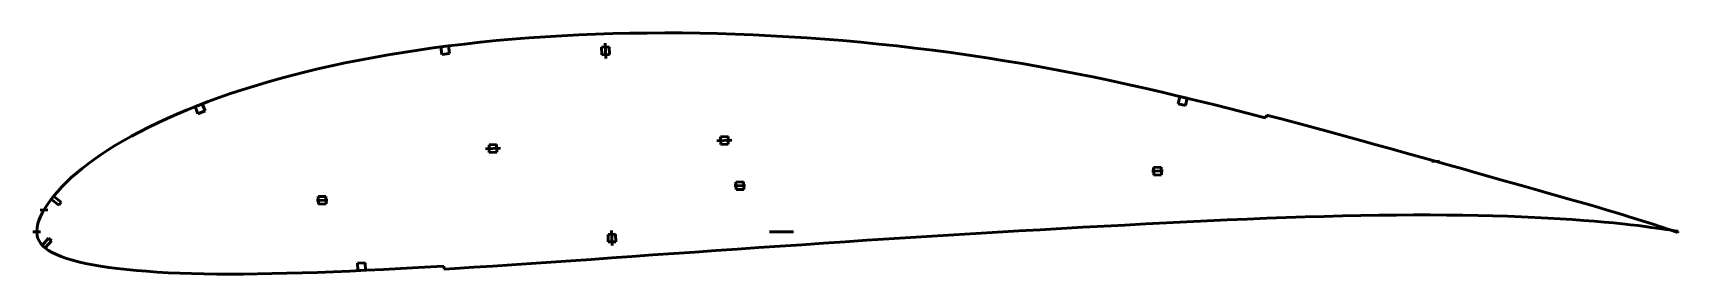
# Model space of a CAD drawing. Header units: metres. Extents: x -302 to 561, y -22 to 104.
import ezdxf

# ---------------------------------------------------------------- set-up
doc = ezdxf.new("R2010")
doc.units = ezdxf.units.M
for name, color, linetype, lineweight in [('FoilLayer', 1, 'Continuous', 50), ('StringerLayer', 1, 'Continuous', 50), ('SubLayer', 1, 'Continuous', 50)]:
    doc.layers.add(name, color=color, linetype=linetype, lineweight=lineweight)

msp = doc.modelspace()

# ---------------------------------------------------------------- linework, layer by layer
at = {"layer": 'FoilLayer'}
for p, q in [((-6.84, 103.72), (-15.72, 103.36)), ((2.13, 104), (-6.84, 103.72)), ((11.16, 104.2), (2.13, 104)), ((20.26, 104.33), (11.16, 104.2)), ((29.41, 104.39), (20.26, 104.33)), ((38.59, 104.36), (29.41, 104.39)), ((47.83, 104.24), (38.59, 104.36)), ((57.1, 104.03), (47.83, 104.24)), ((66.43, 103.75), (57.1, 104.03)), ((75.79, 103.38), (66.43, 103.75)), ((-100.06, 95.36), (-107.93, 94.16)), ((-92.05, 96.49), (-100.06, 95.36)), ((-83.95, 97.56), (-92.05, 96.49)), ((-75.74, 98.56), (-83.95, 97.56)), ((-67.44, 99.49), (-75.74, 98.56)), ((-59.05, 100.33), (-67.44, 99.49)), ((-50.57, 101.08), (-59.05, 100.33)), ((-41.98, 101.76), (-50.57, 101.08)), ((-33.3, 102.37), (-41.98, 101.76)), ((-24.54, 102.9), (-33.3, 102.37)), ((-15.72, 103.36), (-24.54, 102.9)), ((85.17, 102.94), (75.79, 103.38)), ((94.57, 102.42), (85.17, 102.94)), ((103.99, 101.81), (94.57, 102.42)), ((113.44, 101.11), (103.99, 101.81)), ((122.89, 100.34), (113.44, 101.11)), ((132.36, 99.49), (122.89, 100.34)), ((141.82, 98.56), (132.36, 99.49)), ((151.28, 97.57), (141.82, 98.56)), ((160.72, 96.47), (151.28, 97.57)), ((170.16, 95.3), (160.72, 96.47)), ((179.58, 94.05), (170.16, 95.3)), ((-145.49, 87.08), (-152.62, 85.48)), ((-138.23, 88.63), (-145.49, 87.08)), ((-130.84, 90.12), (-138.23, 88.63)), ((-123.31, 91.54), (-130.84, 90.12)), ((-115.68, 92.89), (-123.31, 91.54)), ((-107.93, 94.16), (-115.68, 92.89)), ((188.99, 92.72), (179.58, 94.05)), ((198.38, 91.32), (188.99, 92.72)), ((207.74, 89.83), (198.38, 91.32)), ((217.07, 88.27), (207.74, 89.83)), ((226.37, 86.64), (217.07, 88.27)), ((235.65, 84.92), (226.37, 86.64)), ((-179.68, 78.41), (-186.09, 76.51)), ((-173.12, 80.28), (-179.68, 78.41)), ((-166.42, 82.08), (-173.12, 80.28)), ((-159.58, 83.82), (-166.42, 82.08)), ((-152.62, 85.48), (-159.58, 83.82)), ((244.89, 83.14), (235.65, 84.92)), ((254.11, 81.29), (244.89, 83.14)), ((263.27, 79.39), (254.11, 81.29)), ((272.39, 77.4), (263.27, 79.39)), ((-204.38, 70.48), (-210.16, 68.37)), ((-198.43, 72.54), (-204.38, 70.48)), ((-192.34, 74.55), (-198.43, 72.54)), ((-186.09, 76.51), (-192.34, 74.55)), ((281.47, 75.35), (272.39, 77.4)), ((290.53, 73.24), (281.47, 75.35)), ((299.57, 71.09), (290.53, 73.24)), ((308.56, 68.94), (299.57, 71.09)), ((-226.56, 61.8), (-231.68, 59.55)), ((-221.26, 64.02), (-226.56, 61.8)), ((-215.8, 66.21), (-221.26, 64.02)), ((-210.16, 68.37), (-215.8, 66.21)), ((317.5, 66.75), (308.56, 68.94)), ((326.35, 64.55), (317.5, 66.75)), ((335.13, 62.31), (326.35, 64.55)), ((343.84, 60.06), (335.13, 62.31)), ((345.22, 61.3), (344.83, 59.8)), ((352.88, 59.29), (345.22, 61.3)), ((-246.03, 52.57), (-250.47, 50.2)), ((-241.41, 54.92), (-246.03, 52.57)), ((-236.63, 57.25), (-241.41, 54.92)), ((-231.68, 59.55), (-236.63, 57.25)), ((344.83, 59.8), (343.84, 60.06)), ((361.43, 57.02), (352.88, 59.29)), ((369.89, 54.75), (361.43, 57.02)), ((378.27, 52.46), (369.89, 54.75)), ((386.55, 50.19), (378.27, 52.46)), ((-258.78, 45.43), (-262.65, 43.02)), ((-254.72, 47.82), (-258.78, 45.43)), ((-250.47, 50.2), (-254.72, 47.82)), ((394.72, 47.95), (386.55, 50.19)), ((402.78, 45.73), (394.72, 47.95)), ((410.7, 43.54), (402.78, 45.73)), ((418.49, 41.36), (410.7, 43.54)), ((-273.21, 35.7), (-276.35, 33.27)), ((-269.87, 38.13), (-273.21, 35.7)), ((-266.34, 40.58), (-269.87, 38.13)), ((-262.65, 43.02), (-266.34, 40.58)), ((426.15, 39.21), (418.49, 41.36)), ((433.67, 37.11), (426.15, 39.21)), ((441.04, 35.04), (433.67, 37.11)), ((448.24, 33.02), (441.04, 35.04)), ((-284.6, 26.04), (-286.98, 23.65)), ((-282.04, 28.45), (-284.6, 26.04)), ((-279.3, 30.87), (-282.04, 28.45)), ((-276.35, 33.27), (-279.3, 30.87)), ((455.27, 31.04), (448.24, 33.02)), ((462.12, 29.1), (455.27, 31.04)), ((468.8, 27.21), (462.12, 29.1)), ((475.3, 25.38), (468.8, 27.21)), ((-291.17, 18.95), (-292.97, 16.65)), ((-289.17, 21.27), (-291.17, 18.95)), ((-286.98, 23.65), (-289.17, 21.27)), ((481.6, 23.6), (475.3, 25.38)), ((487.68, 21.88), (481.6, 23.6)), ((493.56, 20.21), (487.68, 21.88)), ((499.24, 18.6), (493.56, 20.21)), ((504.68, 17.05), (499.24, 18.6)), ((-297.17, 10.11), (-298.15, 8.13)), ((-295.97, 12.26), (-297.17, 10.11)), ((-294.57, 14.42), (-295.97, 12.26)), ((-292.97, 16.65), (-294.57, 14.42)), ((394.81, 8.63), (404.21, 8.76)), ((404.21, 8.76), (413.4, 8.84)), ((413.4, 8.84), (422.4, 8.9)), ((422.4, 8.9), (431.21, 8.91)), ((431.21, 8.91), (439.8, 8.85)), ((439.8, 8.85), (448.15, 8.74)), ((448.15, 8.74), (456.24, 8.59)), ((509.9, 15.57), (504.68, 17.05)), ((514.88, 14.13), (509.9, 15.57)), ((519.62, 12.75), (514.88, 14.13)), ((524.11, 11.42), (519.62, 12.75)), ((528.37, 10.15), (524.11, 11.42)), ((532.38, 8.94), (528.37, 10.15)), ((536.15, 7.78), (532.38, 8.94)), ((-299.96, 2.33), (-300.17, 0.26)), ((-300.17, 0.26), (-300.17, -0.23)), ((-299.56, 4.38), (-299.96, 2.33)), ((-298.98, 5.99), (-299.56, 4.38)), ((-298.15, 8.13), (-298.98, 5.99)), ((203.98, -0.17), (215.26, 0.48)), ((215.26, 0.48), (226.51, 1.15)), ((226.51, 1.15), (237.73, 1.8)), ((237.73, 1.8), (248.89, 2.41)), ((248.89, 2.41), (259.96, 3)), ((259.96, 3), (270.94, 3.58)), ((270.94, 3.58), (281.86, 4.18)), ((281.86, 4.18), (292.7, 4.74)), ((292.7, 4.74), (303.46, 5.26)), ((303.46, 5.26), (314.1, 5.75)), ((314.1, 5.75), (324.61, 6.24)), ((324.61, 6.24), (335.03, 6.72)), ((335.03, 6.72), (345.35, 7.15)), ((345.35, 7.15), (355.54, 7.52)), ((355.54, 7.52), (365.58, 7.85)), ((365.58, 7.85), (375.46, 8.16)), ((375.46, 8.16), (385.21, 8.43)), ((385.21, 8.43), (394.81, 8.63)), ((456.24, 8.59), (464.1, 8.41)), ((464.1, 8.41), (471.72, 8.19)), ((471.72, 8.19), (479.07, 7.91)), ((479.07, 7.91), (486.14, 7.59)), ((486.14, 7.59), (492.92, 7.26)), ((492.92, 7.26), (499.43, 6.9)), ((499.43, 6.9), (505.66, 6.5)), ((505.66, 6.5), (511.57, 6.05)), ((511.57, 6.05), (517.16, 5.59)), ((517.16, 5.59), (522.42, 5.14)), ((522.42, 5.14), (527.38, 4.68)), ((527.38, 4.68), (532.01, 4.21)), ((532.01, 4.21), (536.31, 3.74)), ((539.67, 6.69), (536.15, 7.78)), ((536.31, 3.74), (540.28, 3.27)), ((542.93, 5.67), (539.67, 6.69)), ((540.28, 3.27), (543.89, 2.81)), ((545.93, 4.7), (542.93, 5.67)), ((543.89, 2.81), (547.16, 2.38)), ((548.67, 3.81), (545.93, 4.7)), ((547.16, 2.38), (550.08, 1.98)), ((551.16, 2.98), (548.67, 3.81)), ((550.08, 1.98), (552.67, 1.62)), ((553.38, 2.24), (551.16, 2.98)), ((552.67, 1.62), (554.91, 1.3)), ((555.33, 1.59), (553.38, 2.24)), ((554.91, 1.3), (556.82, 1.02)), ((557.01, 1.01), (555.33, 1.59)), ((556.82, 1.02), (558.39, 0.79)), ((558.41, 0.52), (557.01, 1.01)), ((558.39, 0.79), (559.62, 0.6)), ((559.52, 0.14), (558.41, 0.52)), ((560.34, -0.15), (559.52, 0.14)), ((559.62, 0.6), (560.5, 0.46)), ((560.5, 0.46), (561.06, 0.38)), ((561.25, 0.35), (561.02, -0.38)), ((561.06, 0.38), (561.25, 0.35)), ((-300.17, -0.23), (-299.99, -2.13)), ((-299.99, -2.13), (-299.57, -3.48)), ((-299.57, -3.48), (-298.95, -4.78)), ((-298.95, -4.78), (-298.05, -6.09)), ((-298.05, -6.09), (-296.94, -7.36)), ((-296.94, -7.36), (-295.57, -8.59)), ((-295.57, -8.59), (-293.97, -9.75)), ((67.46, -9.01), (78.73, -8.24)), ((78.73, -8.24), (90.03, -7.48)), ((90.03, -7.48), (101.35, -6.71)), ((101.35, -6.71), (112.71, -5.93)), ((112.71, -5.93), (124.12, -5.15)), ((124.12, -5.15), (135.56, -4.4)), ((135.56, -4.4), (146.99, -3.69)), ((146.99, -3.69), (158.41, -2.97)), ((158.41, -2.97), (169.81, -2.24)), ((169.81, -2.24), (181.23, -1.52)), ((181.23, -1.52), (192.62, -0.84)), ((192.62, -0.84), (203.98, -0.17)), ((560.85, -0.32), (560.34, -0.15)), ((561.02, -0.38), (560.85, -0.32)), ((-293.97, -9.75), (-292.08, -10.84)), ((-292.08, -10.84), (-289.86, -11.89)), ((-289.86, -11.89), (-287.31, -12.9)), ((-287.31, -12.9), (-284.48, -13.89)), ((-284.48, -13.89), (-281.45, -14.84)), ((-281.45, -14.84), (-278.16, -15.72)), ((-278.16, -15.72), (-274.6, -16.52)), ((-274.6, -16.52), (-270.75, -17.27)), ((-60.85, -17.92), (-50.8, -17.24)), ((-50.8, -17.24), (-40.6, -16.54)), ((-40.6, -16.54), (-30.25, -15.84)), ((-30.25, -15.84), (-19.78, -15.15)), ((-19.78, -15.15), (-9.23, -14.42)), ((-9.23, -14.42), (1.44, -13.66)), ((1.44, -13.66), (12.24, -12.89)), ((12.24, -12.89), (23.13, -12.12)), ((23.13, -12.12), (34.12, -11.37)), ((34.12, -11.37), (45.15, -10.6)), ((45.15, -10.6), (56.26, -9.81)), ((56.26, -9.81), (67.46, -9.01)), ((-270.75, -17.27), (-266.63, -17.99)), ((-266.63, -17.99), (-262.3, -18.67)), ((-262.3, -18.67), (-257.74, -19.27)), ((-257.74, -19.27), (-252.92, -19.79)), ((-252.92, -19.79), (-247.82, -20.26)), ((-247.82, -20.26), (-242.47, -20.69)), ((-242.47, -20.69), (-236.9, -21.08)), ((-236.9, -21.08), (-231.13, -21.42)), ((-231.13, -21.42), (-225.13, -21.67)), ((-225.13, -21.67), (-218.89, -21.86)), ((-218.89, -21.86), (-212.38, -21.99)), ((-212.38, -21.99), (-205.67, -22.1)), ((-205.67, -22.1), (-198.76, -22.14)), ((-198.76, -22.14), (-191.65, -22.11)), ((-191.65, -22.11), (-184.29, -22.02)), ((-184.29, -22.02), (-176.7, -21.88)), ((-176.7, -21.88), (-168.9, -21.72)), ((-168.9, -21.72), (-160.93, -21.51)), ((-160.93, -21.51), (-152.76, -21.23)), ((-152.76, -21.23), (-144.4, -20.91)), ((-144.4, -20.91), (-135.81, -20.53)), ((-135.81, -20.53), (-127.03, -20.14)), ((-127.03, -20.14), (-118.09, -19.72)), ((-118.09, -19.72), (-109, -19.25)), ((-109, -19.25), (-99.73, -18.72)), ((-99.73, -18.72), (-90.26, -18.15)), ((-90.26, -18.15), (-86.45, -17.93)), ((-86.45, -17.93), (-86.36, -19.48)), ((-86.36, -19.48), (-80.53, -19.13)), ((-80.53, -19.13), (-70.75, -18.54)), ((-70.75, -18.54), (-60.85, -17.92))]:
    msp.add_line(p, q, dxfattribs=at)
at = {"layer": 'StringerLayer'}
for p, q in [((-84.09, 97.54), (-88.05, 97.02)), ((-88.05, 97.02), (-87.53, 93.06)), ((-83.57, 93.58), (-84.09, 97.54)), ((-87.53, 93.06), (-83.57, 93.58)), ((299.76, 71.05), (298.82, 67.16)), ((303.64, 70.12), (299.76, 71.05)), ((302.71, 66.23), (303.64, 70.12)), ((-213.25, 67.18), (-216.99, 65.75)), ((-216.99, 65.75), (-215.56, 62.02)), ((-215.56, 62.02), (-211.82, 63.45)), ((-211.82, 63.45), (-213.25, 67.18)), ((298.82, 67.16), (302.71, 66.23)), ((-291.34, 18.72), (-292.58, 17.15)), ((-287.41, 15.64), (-291.34, 18.72)), ((-292.58, 17.15), (-288.64, 14.06)), ((-288.64, 14.06), (-287.41, 15.64)), ((-293.95, -3.33), (-297.27, -7.07)), ((-297.27, -7.07), (-295.77, -8.39)), ((-295.77, -8.39), (-292.46, -4.65)), ((-292.46, -4.65), (-293.95, -3.33)), ((-127.77, -16.17), (-131.76, -16.34)), ((-131.76, -16.34), (-131.59, -20.34)), ((-127.59, -20.16), (-127.77, -16.17)), ((-131.59, -20.34), (-127.59, -20.16))]:
    msp.add_line(p, q, dxfattribs=at)
at = {"layer": 'SubLayer'}
for p, q in [((0.21, 97.02), (-3.78, 96.88)), ((-3.78, 96.88), (-3.64, 92.88)), ((-1.85, 98.95), (-1.57, 90.95)), ((0.35, 93.02), (0.21, 97.02)), ((-3.64, 92.88), (0.35, 93.02)), ((-64.71, 43.6), (-56.72, 43.88)), ((-58.78, 45.81), (-62.78, 45.67)), ((-62.78, 45.67), (-62.64, 41.67)), ((-58.64, 41.81), (-58.78, 45.81)), ((56.72, 47.84), (64.71, 48.12)), ((62.64, 50.05), (58.64, 49.91)), ((58.64, 49.91), (58.78, 45.91)), ((58.78, 45.91), (62.78, 46.05)), ((62.78, 46.05), (62.64, 50.05)), ((-62.64, 41.67), (-58.64, 41.81)), ((432.08, 36.92), (436.07, 37.06)), ((70.76, 26.31), (66.77, 26.17)), ((66.77, 26.17), (66.91, 22.17)), ((70.9, 22.31), (70.76, 26.31)), ((284.98, 31.78), (290.98, 31.99)), ((289.91, 33.96), (285.91, 33.82)), ((285.91, 33.82), (286.05, 29.82)), ((286.05, 29.82), (290.05, 29.96)), ((290.05, 29.96), (289.91, 33.96)), ((-148.38, 18.65), (-152.38, 18.51)), ((-152.38, 18.51), (-152.24, 14.52)), ((-148.24, 14.65), (-148.38, 18.65)), ((65.84, 24.13), (71.83, 24.34)), ((66.91, 22.17), (70.9, 22.31)), ((484.34, 22.31), (484.62, 23.27)), ((-298.4, 11.41), (-294.41, 11.55)), ((-153.31, 16.48), (-147.31, 16.69)), ((-152.24, 14.52), (-148.24, 14.65)), ((522.79, 11.29), (523.08, 12.25)), ((-302.17, 0), (-298.17, 0)), ((1.85, -7.22), (1.57, 0.77)), ((84.33, 0), (96.97, 0)), ((481.5, 7.3), (481.6, 8.29)), ((521.44, 4.72), (521.57, 5.71)), ((541.33, 2.63), (541.49, 3.62)), ((541.92, 5.46), (542.22, 6.41)), ((3.64, -1.16), (-0.35, -1.3)), ((-0.35, -1.3), (-0.21, -5.29)), ((-0.21, -5.29), (3.78, -5.15)), ((3.78, -5.15), (3.64, -1.16))]:
    msp.add_line(p, q, dxfattribs=at)

doc.saveas('drawing.dxf')
